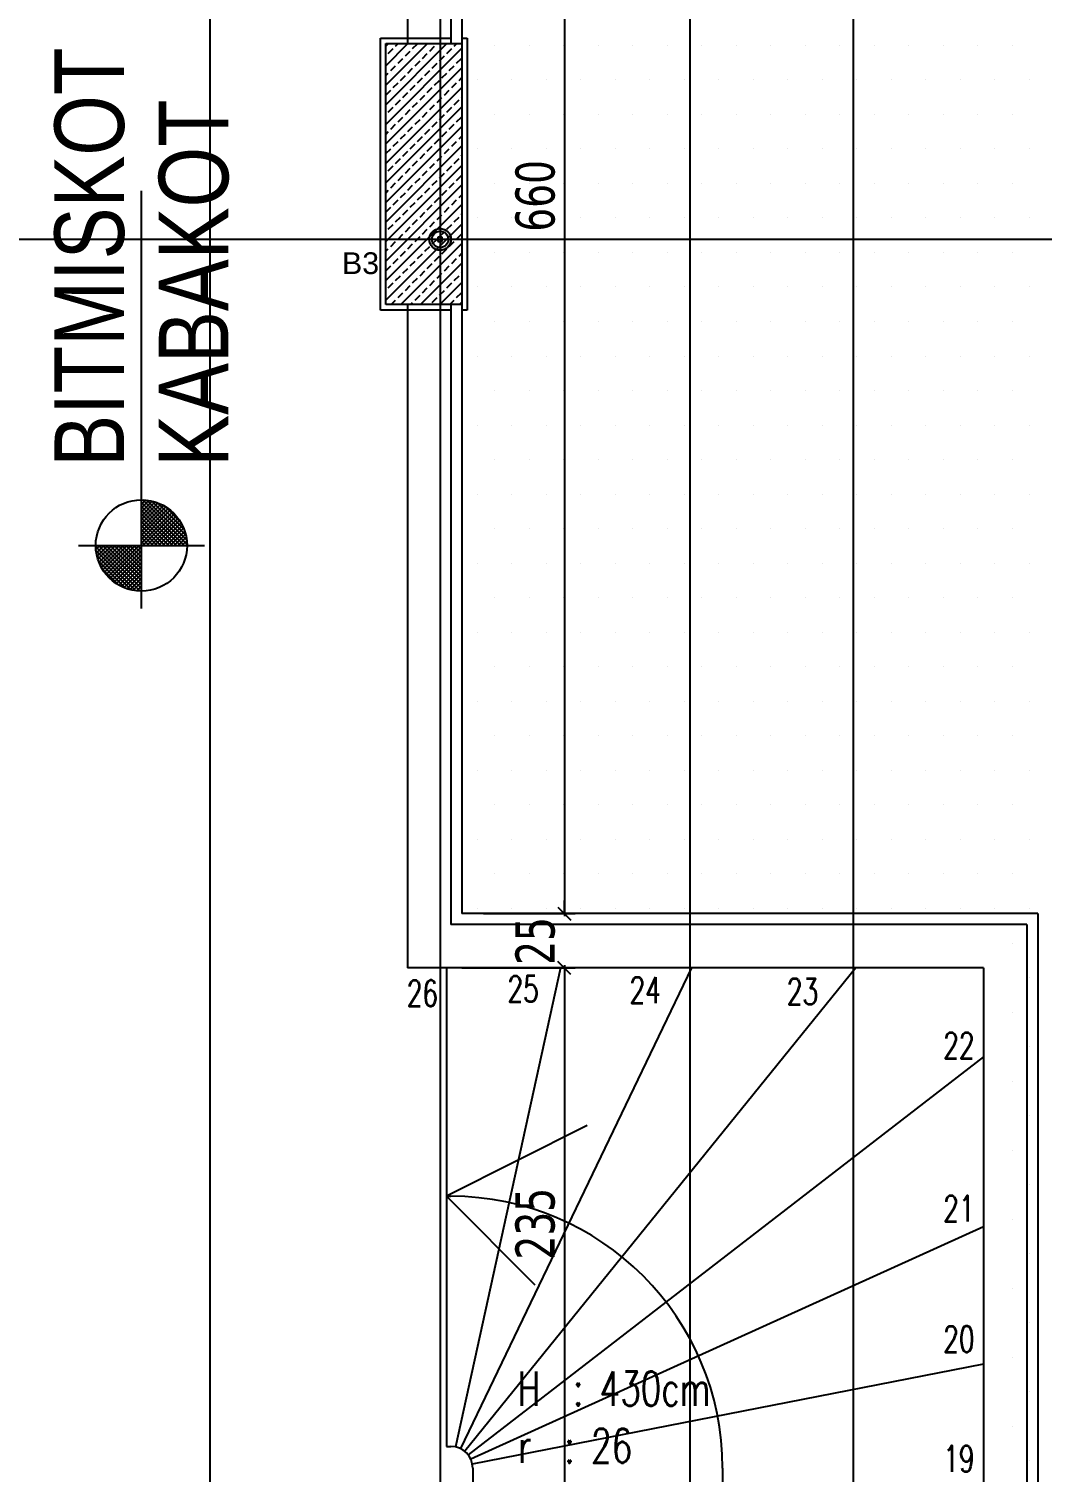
# Model space of a CAD drawing. Header units: millimetres. Extents: x 43168.9 to 43194.6, y -25545.1 to -25543.4.
# Drawn here: x 43175.231 to 43175.3243, y -25544.0973 to -25543.9646 of the extents above; entities that cross this region are included whole.
import ezdxf
from ezdxf.enums import TextEntityAlignment as Align

# ---------------------------------------------------------------- set-up
doc = ezdxf.new("R2010")
doc.units = ezdxf.units.MM
doc.header["$LTSCALE"] = 200
doc.linetypes.add('DASHDOT', pattern=[1, 0.5, -0.25, 0, -0.25])
doc.linetypes.add('DASHDOT2', pattern=[0.5, 0.25, -0.125, 0, -0.125])
for name, color, linetype in [('aks_sgh', 5, 'DASHDOT2'), ('cam_sgh', 1, 'Continuous'), ('gor-4_sgh', 17, 'Continuous'), ('kesitcizgisi_sgh', 22, 'Continuous'), ('kolon-b.a_sgh', 6, 'Continuous'), ('merdi_sgh', 3, 'Continuous'), ('olcuic_sgh', 183, 'Continuous'), ('sembol_sgh', 8, 'Continuous'), ('siva_sgh', 145, 'Continuous'), ('tarama-betonarme_sgh', 223, 'Continuous'), ('tarama-zemin_sgh', 197, 'Continuous'), ('yazi-merdi_sgh', 9, 'Continuous')]:
    doc.layers.add(name, color=color, linetype=linetype)
doc.styles.add('1-200', font='arial.ttf', dxfattribs={"height": 60})
doc.styles.add('dim', font='VERDANA.TTF', dxfattribs={"width": 0.7})
doc.styles.add('text2', font='arial.ttf')
doc.styles.add('text3', font='simplex8.shx', dxfattribs={"width": 0.7})

msp = doc.modelspace()

# ---------------------------------------------------------------- hatches: boundary and pattern name
h = msp.add_hatch(color=256)
edge = h.paths.add_edge_path()
edge.add_arc((43175.26888, -25543.98392), 0.001, 0, 360)
edge = h.paths.add_edge_path(flags=16)
edge.add_arc((43175.26888, -25543.98392), 0.00075, 0, 360)

# ---------------------------------------------------------------- linework, layer by layer
at = {"color": 0}
for p, q in [((43175.24139, -25544.01787), (43175.24139, -25543.97947)), ((43175.23559, -25544.01207), (43175.24719, -25544.01207))]:
    msp.add_line(p, q, dxfattribs=at)
at = {"color": 0, "linetype": 'ByBlock', "lineweight": -2}
for p, q in [((43175.26908, -25543.98372), (43175.26868, -25543.98372)), ((43175.26868, -25543.98372), (43175.26868, -25543.98412)), ((43175.26868, -25543.98412), (43175.26908, -25543.98412)), ((43175.26895, -25543.98385), (43175.26881, -25543.98399)), ((43175.26895, -25543.98399), (43175.26881, -25543.98385)), ((43175.26908, -25543.98412), (43175.26908, -25543.98372)), ((43175.27972, -25544.04532), (43175.28092, -25544.04652)), ((43175.27972, -25544.04532), (43175.28092, -25544.04652)), ((43175.28092, -25544.05152), (43175.27972, -25544.05032)), ((43175.28092, -25544.05152), (43175.27972, -25544.05032))]:
    msp.add_line(p, q, dxfattribs=at)
for p, q in [((43175.24142, -25544.00787), (43175.24139, -25544.0079)), ((43175.24176, -25544.00789), (43175.24139, -25544.00826)), ((43175.24207, -25544.00793), (43175.24139, -25544.00862)), ((43175.24238, -25544.00799), (43175.24139, -25544.00897)), ((43175.24265, -25544.00807), (43175.24139, -25544.00933)), ((43175.24558, -25544.01195), (43175.24151, -25544.00787)), ((43175.24555, -25544.01156), (43175.2419, -25544.0079)), ((43175.24547, -25544.01111), (43175.24233, -25544.00797)), ((43175.24534, -25544.01207), (43175.24139, -25544.00812)), ((43175.24292, -25544.00816), (43175.24139, -25544.00969)), ((43175.24317, -25544.00828), (43175.24139, -25544.01005)), ((43175.24341, -25544.00839), (43175.24139, -25544.01041)), ((43175.24498, -25544.01207), (43175.24139, -25544.00848)), ((43175.24363, -25544.00853), (43175.24139, -25544.01077)), ((43175.24385, -25544.00867), (43175.24139, -25544.01113)), ((43175.24405, -25544.00883), (43175.24139, -25544.01149)), ((43175.24463, -25544.01207), (43175.24139, -25544.00884)), ((43175.24424, -25544.009), (43175.24139, -25544.01185)), ((43175.24427, -25544.01207), (43175.24139, -25544.0092)), ((43175.24443, -25544.00917), (43175.24153, -25544.01207)), ((43175.24459, -25544.00937), (43175.24189, -25544.01207)), ((43175.24532, -25544.01061), (43175.24284, -25544.00813)), ((43175.24499, -25544.00992), (43175.24354, -25544.00847)), ((43175.24391, -25544.01207), (43175.24139, -25544.00955)), ((43175.24355, -25544.01207), (43175.24139, -25544.00991)), ((43175.24319, -25544.01207), (43175.24139, -25544.01027)), ((43175.24283, -25544.01207), (43175.24139, -25544.01063)), ((43175.24476, -25544.00956), (43175.24225, -25544.01207)), ((43175.2449, -25544.00978), (43175.24261, -25544.01207)), ((43175.24504, -25544.01), (43175.24297, -25544.01207)), ((43175.24516, -25544.01024), (43175.24333, -25544.01207)), ((43175.24527, -25544.01049), (43175.24369, -25544.01207)), ((43175.24247, -25544.01207), (43175.24139, -25544.01099)), ((43175.24211, -25544.01207), (43175.24139, -25544.01135)), ((43175.24175, -25544.01207), (43175.24139, -25544.01171)), ((43175.24538, -25544.01074), (43175.24405, -25544.01207)), ((43175.24545, -25544.01103), (43175.2444, -25544.01207)), ((43175.24552, -25544.01132), (43175.24476, -25544.01207)), ((43175.24556, -25544.01163), (43175.24512, -25544.01207)), ((43175.24558, -25544.01197), (43175.24548, -25544.01207)), ((43175.23722, -25544.01207), (43175.23719, -25544.0121)), ((43175.24127, -25544.01626), (43175.2372, -25544.01219)), ((43175.23758, -25544.01207), (43175.23721, -25544.01244)), ((43175.24088, -25544.01623), (43175.23723, -25544.01257)), ((43175.23794, -25544.01207), (43175.23726, -25544.01275)), ((43175.24044, -25544.01614), (43175.2373, -25544.013)), ((43175.2383, -25544.01207), (43175.23731, -25544.01305)), ((43175.23866, -25544.01207), (43175.23739, -25544.01333)), ((43175.24139, -25544.01602), (43175.23744, -25544.01207)), ((43175.23902, -25544.01207), (43175.23749, -25544.0136)), ((43175.23938, -25544.01207), (43175.2376, -25544.01384)), ((43175.23973, -25544.01207), (43175.23771, -25544.01409)), ((43175.24139, -25544.01566), (43175.2378, -25544.01207)), ((43175.24009, -25544.01207), (43175.23785, -25544.01431)), ((43175.24045, -25544.01207), (43175.238, -25544.01453)), ((43175.24081, -25544.01207), (43175.23815, -25544.01473)), ((43175.24139, -25544.0153), (43175.23816, -25544.01207)), ((43175.24117, -25544.01207), (43175.23832, -25544.01492)), ((43175.24139, -25544.01221), (43175.23849, -25544.01511)), ((43175.24139, -25544.01494), (43175.23852, -25544.01207)), ((43175.24139, -25544.01257), (43175.23869, -25544.01527)), ((43175.24139, -25544.01458), (43175.23888, -25544.01207)), ((43175.24139, -25544.01293), (43175.23889, -25544.01543)), ((43175.24139, -25544.01328), (43175.2391, -25544.01558)), ((43175.24139, -25544.01422), (43175.23924, -25544.01207)), ((43175.24139, -25544.01387), (43175.2396, -25544.01207)), ((43175.24139, -25544.01351), (43175.23996, -25544.01207)), ((43175.24139, -25544.01315), (43175.24031, -25544.01207)), ((43175.24139, -25544.01279), (43175.24067, -25544.01207)), ((43175.24139, -25544.01243), (43175.24103, -25544.01207)), ((43175.23993, -25544.016), (43175.23745, -25544.01351)), ((43175.23925, -25544.01567), (43175.23779, -25544.01422)), ((43175.24139, -25544.01364), (43175.23932, -25544.01572)), ((43175.24139, -25544.014), (43175.23956, -25544.01584)), ((43175.24139, -25544.01436), (43175.23981, -25544.01594)), ((43175.24139, -25544.01472), (43175.24006, -25544.01605)), ((43175.24139, -25544.01508), (43175.24035, -25544.01612)), ((43175.24139, -25544.01544), (43175.24064, -25544.01619)), ((43175.24139, -25544.0158), (43175.24096, -25544.01624)), ((43175.24139, -25544.01616), (43175.24129, -25544.01626))]:
    msp.add_line(p, q)
at = {"color": 0, "linetype": 'Continuous', "lineweight": -2}
for radius in [0.001, 0.00075]:
    msp.add_circle((43175.26888, -25543.98392), radius, dxfattribs=at)
at = {"color": 0}
msp.add_circle((43175.24139, -25544.01207), 0.0042, dxfattribs=at)
at = {"layer": 'aks_sgh'}
for p, q in [((43175.26888, -25543.74092), (43175.26888, -25544.60992)), ((43175.30688, -25543.74092), (43175.30688, -25544.60992)), ((43175.80688, -25543.98392), (43175.00488, -25543.98392))]:
    msp.add_line(p, q, dxfattribs=at)
at = {"layer": 'cam_sgh'}
for p, q in [((43175.26988, -25543.91291), (43175.26988, -25543.96592)), ((43175.27088, -25543.91391), (43175.27088, -25544.04592)), ((43175.26988, -25543.98992), (43175.26988, -25544.04692)), ((43175.32388, -25544.04592), (43175.27088, -25544.04592)), ((43175.32388, -25544.04592), (43175.32388, -25544.28092)), ((43175.32288, -25544.04692), (43175.26988, -25544.04692)), ((43175.32288, -25544.04692), (43175.32288, -25544.27992))]:
    msp.add_line(p, q, dxfattribs=at)
at = {"layer": 'gor-4_sgh'}
for p, q in [((43175.26588, -25543.90891), (43175.26588, -25543.96592)), ((43175.26588, -25543.98992), (43175.26588, -25544.05092)), ((43175.31888, -25544.05092), (43175.26588, -25544.05092)), ((43175.31888, -25544.05092), (43175.31888, -25544.27592))]:
    msp.add_line(p, q, dxfattribs=at)
at = {"layer": 'kesitcizgisi_sgh', "linetype": 'DASHDOT'}
msp.add_line((43175.29188, -25544.61379), (43175.29188, -25543.80816), dxfattribs=at)
at = {"layer": 'kolon-b.a_sgh'}
for p, q in [((43175.26388, -25543.96592), (43175.27088, -25543.96592)), ((43175.26388, -25543.98992), (43175.26388, -25543.96592)), ((43175.27088, -25543.96592), (43175.27088, -25543.98992)), ((43175.27088, -25543.98992), (43175.26388, -25543.98992))]:
    msp.add_line(p, q, dxfattribs=at)
at = {"layer": 'merdi_sgh'}
for p, q in [((43175.26946, -25544.05092), (43175.26946, -25544.09492)), ((43175.27996, -25544.05092), (43175.27031, -25544.09497)), ((43175.292, -25544.05092), (43175.27075, -25544.09512)), ((43175.30714, -25544.05092), (43175.27114, -25544.09537)), ((43175.31888, -25544.05909), (43175.27146, -25544.0957)), ((43175.31888, -25544.07474), (43175.2717, -25544.09609)), ((43175.31888, -25544.08737), (43175.27184, -25544.09654)), ((43175.26946, -25544.09492), (43175.26988, -25544.09492)), ((43175.27188, -25544.09692), (43175.27188, -25544.10362))]:
    msp.add_line(p, q, dxfattribs=at)
msp.add_arc((43175.26988, -25544.09692), 0.002, 0, 90, dxfattribs=at)
at = {"layer": 'olcuic_sgh'}
for p, q in [((43175.24769, -25543.87067), (43175.24769, -25544.54617)), ((43175.28032, -25543.91366), (43175.28032, -25544.04617)), ((43175.28032, -25544.04592), (43175.28032, -25544.04472)), ((43175.27288, -25544.04592), (43175.28132, -25544.04592)), ((43175.27288, -25544.04592), (43175.28132, -25544.04592)), ((43175.27088, -25544.05092), (43175.28132, -25544.05092)), ((43175.27088, -25544.05092), (43175.28132, -25544.05092)), ((43175.28032, -25544.05067), (43175.28032, -25544.09817)), ((43175.28032, -25544.05092), (43175.28032, -25544.05212))]:
    msp.add_line(p, q, dxfattribs=at)
at = {"layer": 'sembol_sgh'}
for p, q in [((43175.2824, -25544.0654), (43175.26946, -25544.07192)), ((43175.26946, -25544.07192), (43175.27759, -25544.08005)), ((43175.26946, -25544.07192), (43175.26988, -25544.07192)), ((43175.29488, -25544.09692), (43175.29488, -25544.10362))]:
    msp.add_line(p, q, dxfattribs=at)
msp.add_arc((43175.26988, -25544.09692), 0.025, 0, 90, dxfattribs=at)
at = {"layer": 'siva_sgh'}
for p, q in [((43175.26338, -25543.99042), (43175.26338, -25543.96542)), ((43175.26338, -25543.96542), (43175.26988, -25543.96542)), ((43175.27088, -25543.96542), (43175.27138, -25543.96542)), ((43175.27138, -25543.96542), (43175.27138, -25543.99042)), ((43175.26988, -25543.99042), (43175.26338, -25543.99042)), ((43175.27138, -25543.99042), (43175.27088, -25543.99042))]:
    msp.add_line(p, q, dxfattribs=at)
at = {"layer": 'tarama-betonarme_sgh'}
for p, q in [((43175.26388, -25543.96616), (43175.26412, -25543.96592)), ((43175.26388, -25543.96796), (43175.26592, -25543.96592)), ((43175.26388, -25543.96975), (43175.26771, -25543.96592)), ((43175.26388, -25543.97155), (43175.26951, -25543.96592)), ((43175.26388, -25543.97335), (43175.27088, -25543.96635)), ((43175.26411, -25543.96683), (43175.26456, -25543.96638)), ((43175.26478, -25543.96616), (43175.26502, -25543.96592)), ((43175.26568, -25543.96705), (43175.26613, -25543.96661)), ((43175.26635, -25543.96638), (43175.2668, -25543.96593)), ((43175.26725, -25543.96728), (43175.2677, -25543.96683)), ((43175.26792, -25543.96661), (43175.26837, -25543.96616)), ((43175.2686, -25543.96593), (43175.26861, -25543.96592)), ((43175.2695, -25543.96683), (43175.26995, -25543.96638)), ((43175.27017, -25543.96616), (43175.27041, -25543.96592)), ((43175.26388, -25543.96706), (43175.26388, -25543.96705)), ((43175.26388, -25543.97514), (43175.27088, -25543.96814)), ((43175.26433, -25543.9684), (43175.26478, -25543.96795)), ((43175.26501, -25543.96773), (43175.26546, -25543.96728)), ((43175.2659, -25543.96863), (43175.26635, -25543.96818)), ((43175.26658, -25543.96795), (43175.26703, -25543.9675)), ((43175.26815, -25543.96818), (43175.2686, -25543.96773)), ((43175.26882, -25543.9675), (43175.26927, -25543.96705)), ((43175.26972, -25543.9684), (43175.27017, -25543.96795)), ((43175.27039, -25543.96773), (43175.27084, -25543.96728)), ((43175.26388, -25543.96885), (43175.26411, -25543.96863)), ((43175.26456, -25543.96997), (43175.26501, -25543.96952)), ((43175.26523, -25543.9693), (43175.26568, -25543.96885)), ((43175.2668, -25543.96952), (43175.26725, -25543.96907)), ((43175.26748, -25543.96885), (43175.26792, -25543.9684)), ((43175.26837, -25543.96975), (43175.26882, -25543.9693)), ((43175.26905, -25543.96907), (43175.2695, -25543.96863)), ((43175.26995, -25543.96997), (43175.27039, -25543.96952)), ((43175.27062, -25543.9693), (43175.27088, -25543.96904)), ((43175.26388, -25543.97694), (43175.27088, -25543.96994)), ((43175.26388, -25543.97065), (43175.26433, -25543.9702)), ((43175.26546, -25543.97087), (43175.2659, -25543.97042)), ((43175.26613, -25543.9702), (43175.26658, -25543.96975)), ((43175.26703, -25543.9711), (43175.26748, -25543.97065)), ((43175.2677, -25543.97042), (43175.26815, -25543.96997)), ((43175.2686, -25543.97132), (43175.26905, -25543.97087)), ((43175.26927, -25543.97065), (43175.26972, -25543.9702)), ((43175.27084, -25543.97087), (43175.27088, -25543.97084)), ((43175.26388, -25543.97873), (43175.27088, -25543.97173)), ((43175.26411, -25543.97222), (43175.26456, -25543.97177)), ((43175.26478, -25543.97154), (43175.26523, -25543.9711)), ((43175.26568, -25543.97244), (43175.26613, -25543.97199)), ((43175.26635, -25543.97177), (43175.2668, -25543.97132)), ((43175.26725, -25543.97267), (43175.2677, -25543.97222)), ((43175.26792, -25543.97199), (43175.26837, -25543.97154)), ((43175.2695, -25543.97222), (43175.26995, -25543.97177)), ((43175.27017, -25543.97154), (43175.27062, -25543.9711)), ((43175.26388, -25543.97245), (43175.26388, -25543.97244)), ((43175.26388, -25543.98053), (43175.27088, -25543.97353)), ((43175.26433, -25543.97379), (43175.26478, -25543.97334)), ((43175.26501, -25543.97312), (43175.26546, -25543.97267)), ((43175.2659, -25543.97401), (43175.26635, -25543.97356)), ((43175.26658, -25543.97334), (43175.26703, -25543.97289)), ((43175.26815, -25543.97356), (43175.2686, -25543.97312)), ((43175.26882, -25543.97289), (43175.26927, -25543.97244)), ((43175.26972, -25543.97379), (43175.27017, -25543.97334)), ((43175.27039, -25543.97312), (43175.27084, -25543.97267)), ((43175.26388, -25543.97424), (43175.26411, -25543.97401)), ((43175.26523, -25543.97469), (43175.26568, -25543.97424)), ((43175.2668, -25543.97491), (43175.26725, -25543.97446)), ((43175.26748, -25543.97424), (43175.26792, -25543.97379)), ((43175.26837, -25543.97514), (43175.26882, -25543.97469)), ((43175.26905, -25543.97446), (43175.2695, -25543.97401)), ((43175.27062, -25543.97469), (43175.27088, -25543.97443)), ((43175.26388, -25543.98233), (43175.27088, -25543.97533)), ((43175.26388, -25543.97603), (43175.26433, -25543.97559)), ((43175.26456, -25543.97536), (43175.26501, -25543.97491)), ((43175.26546, -25543.97626), (43175.2659, -25543.97581)), ((43175.26613, -25543.97559), (43175.26658, -25543.97514)), ((43175.26703, -25543.97648), (43175.26748, -25543.97603)), ((43175.2677, -25543.97581), (43175.26815, -25543.97536)), ((43175.26927, -25543.97603), (43175.26972, -25543.97559)), ((43175.26995, -25543.97536), (43175.27039, -25543.97491)), ((43175.27084, -25543.97626), (43175.27088, -25543.97622)), ((43175.26388, -25543.98412), (43175.27088, -25543.97712)), ((43175.26411, -25543.97761), (43175.26456, -25543.97716)), ((43175.26478, -25543.97693), (43175.26523, -25543.97648)), ((43175.26568, -25543.97783), (43175.26613, -25543.97738)), ((43175.26635, -25543.97716), (43175.2668, -25543.97671)), ((43175.26792, -25543.97738), (43175.26837, -25543.97693)), ((43175.2686, -25543.97671), (43175.26905, -25543.97626)), ((43175.2695, -25543.97761), (43175.26995, -25543.97716)), ((43175.27017, -25543.97693), (43175.27062, -25543.97648)), ((43175.26388, -25543.97784), (43175.26388, -25543.97783)), ((43175.26433, -25543.97918), (43175.26478, -25543.97873)), ((43175.26501, -25543.9785), (43175.26546, -25543.97805)), ((43175.26658, -25543.97873), (43175.26703, -25543.97828)), ((43175.26725, -25543.97805), (43175.2677, -25543.97761)), ((43175.26815, -25543.97895), (43175.2686, -25543.9785)), ((43175.26882, -25543.97828), (43175.26927, -25543.97783)), ((43175.26972, -25543.97918), (43175.27017, -25543.97873)), ((43175.27039, -25543.9785), (43175.27084, -25543.97805)), ((43175.26388, -25543.98592), (43175.27088, -25543.97892)), ((43175.26388, -25543.97963), (43175.26411, -25543.9794)), ((43175.26523, -25543.98008), (43175.26568, -25543.97963)), ((43175.2659, -25543.9794), (43175.26635, -25543.97895)), ((43175.2668, -25543.9803), (43175.26725, -25543.97985)), ((43175.26748, -25543.97963), (43175.26792, -25543.97918)), ((43175.26837, -25543.98052), (43175.26882, -25543.98008)), ((43175.26905, -25543.97985), (43175.2695, -25543.9794)), ((43175.27062, -25543.98008), (43175.27088, -25543.97982)), ((43175.26388, -25543.98771), (43175.27088, -25543.98071)), ((43175.26388, -25543.98142), (43175.26433, -25543.98097)), ((43175.26456, -25543.98075), (43175.26501, -25543.9803)), ((43175.26546, -25543.98165), (43175.2659, -25543.9812)), ((43175.26613, -25543.98097), (43175.26658, -25543.98052)), ((43175.26703, -25543.98187), (43175.26748, -25543.98142)), ((43175.2677, -25543.9812), (43175.26815, -25543.98075)), ((43175.26927, -25543.98142), (43175.26972, -25543.98097)), ((43175.26995, -25543.98075), (43175.27039, -25543.9803)), ((43175.26388, -25543.98951), (43175.27088, -25543.98251)), ((43175.26411, -25543.98299), (43175.26456, -25543.98255)), ((43175.26478, -25543.98232), (43175.26523, -25543.98187)), ((43175.26568, -25543.98322), (43175.26613, -25543.98277)), ((43175.26635, -25543.98255), (43175.2668, -25543.9821)), ((43175.26792, -25543.98277), (43175.26837, -25543.98232)), ((43175.2686, -25543.9821), (43175.26905, -25543.98165)), ((43175.2695, -25543.98299), (43175.26995, -25543.98255)), ((43175.27017, -25543.98232), (43175.27062, -25543.98187)), ((43175.27084, -25543.98165), (43175.27088, -25543.98161)), ((43175.26388, -25543.98322), (43175.26388, -25543.98322)), ((43175.26433, -25543.98457), (43175.26478, -25543.98412)), ((43175.26501, -25543.98389), (43175.26546, -25543.98344)), ((43175.26658, -25543.98412), (43175.26703, -25543.98367)), ((43175.26725, -25543.98344), (43175.2677, -25543.98299)), ((43175.26815, -25543.98434), (43175.2686, -25543.98389)), ((43175.26882, -25543.98367), (43175.26927, -25543.98322)), ((43175.26972, -25543.98457), (43175.27017, -25543.98412)), ((43175.27039, -25543.98389), (43175.27084, -25543.98344)), ((43175.26388, -25543.98502), (43175.26411, -25543.98479)), ((43175.26523, -25543.98546), (43175.26568, -25543.98501)), ((43175.26527, -25543.98992), (43175.27088, -25543.98431)), ((43175.2659, -25543.98479), (43175.26635, -25543.98434)), ((43175.2668, -25543.98569), (43175.26725, -25543.98524)), ((43175.26748, -25543.98501), (43175.26792, -25543.98457)), ((43175.26837, -25543.98591), (43175.26882, -25543.98546)), ((43175.26905, -25543.98524), (43175.2695, -25543.98479)), ((43175.27062, -25543.98546), (43175.27088, -25543.9852)), ((43175.26388, -25543.98681), (43175.26433, -25543.98636)), ((43175.26456, -25543.98614), (43175.26501, -25543.98569)), ((43175.26546, -25543.98704), (43175.2659, -25543.98659)), ((43175.26613, -25543.98636), (43175.26658, -25543.98591)), ((43175.26703, -25543.98726), (43175.26748, -25543.98681)), ((43175.26706, -25543.98992), (43175.27088, -25543.9861)), ((43175.2677, -25543.98659), (43175.26815, -25543.98614)), ((43175.26927, -25543.98681), (43175.26972, -25543.98636)), ((43175.26995, -25543.98614), (43175.27039, -25543.98569)), ((43175.26411, -25543.98838), (43175.26456, -25543.98793)), ((43175.26478, -25543.98771), (43175.26523, -25543.98726)), ((43175.26568, -25543.98861), (43175.26613, -25543.98816)), ((43175.26635, -25543.98793), (43175.2668, -25543.98748)), ((43175.26792, -25543.98816), (43175.26837, -25543.98771)), ((43175.2686, -25543.98748), (43175.26905, -25543.98704)), ((43175.26886, -25543.98992), (43175.27088, -25543.9879)), ((43175.2695, -25543.98838), (43175.26995, -25543.98793)), ((43175.27017, -25543.98771), (43175.27062, -25543.98726)), ((43175.27084, -25543.98704), (43175.27088, -25543.987)), ((43175.26388, -25543.98861), (43175.26388, -25543.98861)), ((43175.26501, -25543.98928), (43175.26546, -25543.98883)), ((43175.26658, -25543.9895), (43175.26703, -25543.98906)), ((43175.26725, -25543.98883), (43175.2677, -25543.98838)), ((43175.26815, -25543.98973), (43175.2686, -25543.98928)), ((43175.26882, -25543.98906), (43175.26927, -25543.98861)), ((43175.27039, -25543.98928), (43175.27084, -25543.98883)), ((43175.26437, -25543.98992), (43175.26478, -25543.9895)), ((43175.26616, -25543.98992), (43175.26635, -25543.98973)), ((43175.26976, -25543.98992), (43175.27017, -25543.9895)), ((43175.27065, -25543.98992), (43175.27088, -25543.98969))]:
    msp.add_line(p, q, dxfattribs=at)
at = {"layer": 'tarama-zemin_sgh'}
for p, q in [((43175.27389, -25543.96608), (43175.27389, -25543.96608)), ((43175.27706, -25543.96608), (43175.27706, -25543.96608)), ((43175.28024, -25543.96608), (43175.28024, -25543.96608)), ((43175.28341, -25543.96608), (43175.28341, -25543.96608)), ((43175.28659, -25543.96608), (43175.28659, -25543.96608)), ((43175.28976, -25543.96608), (43175.28976, -25543.96608)), ((43175.29294, -25543.96608), (43175.29294, -25543.96608)), ((43175.29611, -25543.96608), (43175.29611, -25543.96608)), ((43175.29929, -25543.96608), (43175.29929, -25543.96608)), ((43175.30246, -25543.96608), (43175.30246, -25543.96608)), ((43175.30564, -25543.96608), (43175.30564, -25543.96608)), ((43175.30881, -25543.96608), (43175.30881, -25543.96608)), ((43175.31199, -25543.96608), (43175.31199, -25543.96608)), ((43175.31516, -25543.96608), (43175.31516, -25543.96608)), ((43175.31834, -25543.96608), (43175.31834, -25543.96608)), ((43175.32151, -25543.96608), (43175.32151, -25543.96608)), ((43175.2723, -25543.96925), (43175.2723, -25543.96925)), ((43175.27547, -25543.96925), (43175.27547, -25543.96925)), ((43175.27865, -25543.96925), (43175.27865, -25543.96925)), ((43175.28182, -25543.96925), (43175.28182, -25543.96925)), ((43175.285, -25543.96925), (43175.285, -25543.96925)), ((43175.28817, -25543.96925), (43175.28817, -25543.96925)), ((43175.29135, -25543.96925), (43175.29135, -25543.96925)), ((43175.29452, -25543.96925), (43175.29452, -25543.96925)), ((43175.2977, -25543.96925), (43175.2977, -25543.96925)), ((43175.30087, -25543.96925), (43175.30087, -25543.96925)), ((43175.30405, -25543.96925), (43175.30405, -25543.96925)), ((43175.30722, -25543.96925), (43175.30722, -25543.96925)), ((43175.3104, -25543.96925), (43175.3104, -25543.96925)), ((43175.31357, -25543.96925), (43175.31357, -25543.96925)), ((43175.31675, -25543.96925), (43175.31675, -25543.96925)), ((43175.31992, -25543.96925), (43175.31992, -25543.96925)), ((43175.3231, -25543.96925), (43175.3231, -25543.96925)), ((43175.27389, -25543.97243), (43175.27389, -25543.97243)), ((43175.27706, -25543.97243), (43175.27706, -25543.97243)), ((43175.28024, -25543.97243), (43175.28024, -25543.97243)), ((43175.28341, -25543.97243), (43175.28341, -25543.97243)), ((43175.28659, -25543.97243), (43175.28659, -25543.97243)), ((43175.28976, -25543.97243), (43175.28976, -25543.97243)), ((43175.29294, -25543.97243), (43175.29294, -25543.97243)), ((43175.29611, -25543.97243), (43175.29611, -25543.97243)), ((43175.29929, -25543.97243), (43175.29929, -25543.97243)), ((43175.30246, -25543.97243), (43175.30246, -25543.97243)), ((43175.30564, -25543.97243), (43175.30564, -25543.97243)), ((43175.30881, -25543.97243), (43175.30881, -25543.97243)), ((43175.31199, -25543.97243), (43175.31199, -25543.97243)), ((43175.31516, -25543.97243), (43175.31516, -25543.97243)), ((43175.31834, -25543.97243), (43175.31834, -25543.97243)), ((43175.32151, -25543.97243), (43175.32151, -25543.97243)), ((43175.2723, -25543.9756), (43175.2723, -25543.9756)), ((43175.27547, -25543.9756), (43175.27547, -25543.9756)), ((43175.27865, -25543.9756), (43175.27865, -25543.9756)), ((43175.28182, -25543.9756), (43175.28182, -25543.9756)), ((43175.285, -25543.9756), (43175.285, -25543.9756)), ((43175.28817, -25543.9756), (43175.28817, -25543.9756)), ((43175.29135, -25543.9756), (43175.29135, -25543.9756)), ((43175.29452, -25543.9756), (43175.29452, -25543.9756)), ((43175.2977, -25543.9756), (43175.2977, -25543.9756)), ((43175.30087, -25543.9756), (43175.30087, -25543.9756)), ((43175.30405, -25543.9756), (43175.30405, -25543.9756)), ((43175.30722, -25543.9756), (43175.30722, -25543.9756)), ((43175.3104, -25543.9756), (43175.3104, -25543.9756)), ((43175.31357, -25543.9756), (43175.31357, -25543.9756)), ((43175.31675, -25543.9756), (43175.31675, -25543.9756)), ((43175.31992, -25543.9756), (43175.31992, -25543.9756)), ((43175.3231, -25543.9756), (43175.3231, -25543.9756)), ((43175.27389, -25543.97878), (43175.27389, -25543.97878)), ((43175.27706, -25543.97878), (43175.27706, -25543.97878)), ((43175.28024, -25543.97878), (43175.28024, -25543.97878)), ((43175.28341, -25543.97878), (43175.28341, -25543.97878)), ((43175.28659, -25543.97878), (43175.28659, -25543.97878)), ((43175.28976, -25543.97878), (43175.28976, -25543.97878)), ((43175.29294, -25543.97878), (43175.29294, -25543.97878)), ((43175.29611, -25543.97878), (43175.29611, -25543.97878)), ((43175.29929, -25543.97878), (43175.29929, -25543.97878)), ((43175.30246, -25543.97878), (43175.30246, -25543.97878)), ((43175.30564, -25543.97878), (43175.30564, -25543.97878)), ((43175.30881, -25543.97878), (43175.30881, -25543.97878)), ((43175.31199, -25543.97878), (43175.31199, -25543.97878)), ((43175.31516, -25543.97878), (43175.31516, -25543.97878)), ((43175.31834, -25543.97878), (43175.31834, -25543.97878)), ((43175.32151, -25543.97878), (43175.32151, -25543.97878)), ((43175.2723, -25543.98195), (43175.2723, -25543.98195)), ((43175.27547, -25543.98195), (43175.27547, -25543.98195)), ((43175.27865, -25543.98195), (43175.27865, -25543.98195)), ((43175.28182, -25543.98195), (43175.28182, -25543.98195)), ((43175.285, -25543.98195), (43175.285, -25543.98195)), ((43175.28817, -25543.98195), (43175.28817, -25543.98195)), ((43175.29135, -25543.98195), (43175.29135, -25543.98195)), ((43175.29452, -25543.98195), (43175.29452, -25543.98195)), ((43175.2977, -25543.98195), (43175.2977, -25543.98195)), ((43175.30087, -25543.98195), (43175.30087, -25543.98195)), ((43175.30405, -25543.98195), (43175.30405, -25543.98195)), ((43175.30722, -25543.98195), (43175.30722, -25543.98195)), ((43175.3104, -25543.98195), (43175.3104, -25543.98195)), ((43175.31357, -25543.98195), (43175.31357, -25543.98195)), ((43175.31675, -25543.98195), (43175.31675, -25543.98195)), ((43175.31992, -25543.98195), (43175.31992, -25543.98195)), ((43175.3231, -25543.98195), (43175.3231, -25543.98195)), ((43175.27389, -25543.98513), (43175.27389, -25543.98513)), ((43175.27706, -25543.98513), (43175.27706, -25543.98513)), ((43175.28024, -25543.98513), (43175.28024, -25543.98513)), ((43175.28341, -25543.98513), (43175.28341, -25543.98513)), ((43175.28659, -25543.98513), (43175.28659, -25543.98513)), ((43175.28976, -25543.98513), (43175.28976, -25543.98513)), ((43175.29294, -25543.98513), (43175.29294, -25543.98513)), ((43175.29611, -25543.98513), (43175.29611, -25543.98513)), ((43175.29929, -25543.98513), (43175.29929, -25543.98513)), ((43175.30246, -25543.98513), (43175.30246, -25543.98513)), ((43175.30564, -25543.98513), (43175.30564, -25543.98513)), ((43175.30881, -25543.98513), (43175.30881, -25543.98513)), ((43175.31199, -25543.98513), (43175.31199, -25543.98513)), ((43175.31516, -25543.98513), (43175.31516, -25543.98513)), ((43175.31834, -25543.98513), (43175.31834, -25543.98513)), ((43175.32151, -25543.98513), (43175.32151, -25543.98513)), ((43175.2723, -25543.9883), (43175.2723, -25543.9883)), ((43175.27547, -25543.9883), (43175.27547, -25543.9883)), ((43175.27865, -25543.9883), (43175.27865, -25543.9883)), ((43175.28182, -25543.9883), (43175.28182, -25543.9883)), ((43175.285, -25543.9883), (43175.285, -25543.9883)), ((43175.28817, -25543.9883), (43175.28817, -25543.9883)), ((43175.29135, -25543.9883), (43175.29135, -25543.9883)), ((43175.29452, -25543.9883), (43175.29452, -25543.9883)), ((43175.2977, -25543.9883), (43175.2977, -25543.9883)), ((43175.30087, -25543.9883), (43175.30087, -25543.9883)), ((43175.30405, -25543.9883), (43175.30405, -25543.9883)), ((43175.30722, -25543.9883), (43175.30722, -25543.9883)), ((43175.3104, -25543.9883), (43175.3104, -25543.9883)), ((43175.31357, -25543.9883), (43175.31357, -25543.9883)), ((43175.31675, -25543.9883), (43175.31675, -25543.9883)), ((43175.31992, -25543.9883), (43175.31992, -25543.9883)), ((43175.3231, -25543.9883), (43175.3231, -25543.9883)), ((43175.27389, -25543.99148), (43175.27389, -25543.99148)), ((43175.27706, -25543.99148), (43175.27706, -25543.99148)), ((43175.28024, -25543.99148), (43175.28024, -25543.99148)), ((43175.28341, -25543.99148), (43175.28341, -25543.99148)), ((43175.28659, -25543.99148), (43175.28659, -25543.99148)), ((43175.28976, -25543.99148), (43175.28976, -25543.99148)), ((43175.29294, -25543.99148), (43175.29294, -25543.99148)), ((43175.29611, -25543.99148), (43175.29611, -25543.99148)), ((43175.29929, -25543.99148), (43175.29929, -25543.99148)), ((43175.30246, -25543.99148), (43175.30246, -25543.99148)), ((43175.30564, -25543.99148), (43175.30564, -25543.99148)), ((43175.30881, -25543.99148), (43175.30881, -25543.99148)), ((43175.31199, -25543.99148), (43175.31199, -25543.99148)), ((43175.31516, -25543.99148), (43175.31516, -25543.99148)), ((43175.31834, -25543.99148), (43175.31834, -25543.99148)), ((43175.32151, -25543.99148), (43175.32151, -25543.99148)), ((43175.2723, -25543.99465), (43175.2723, -25543.99465)), ((43175.27547, -25543.99465), (43175.27547, -25543.99465)), ((43175.27865, -25543.99465), (43175.27865, -25543.99465)), ((43175.28182, -25543.99465), (43175.28182, -25543.99465)), ((43175.285, -25543.99465), (43175.285, -25543.99465)), ((43175.28817, -25543.99465), (43175.28817, -25543.99465)), ((43175.29135, -25543.99465), (43175.29135, -25543.99465)), ((43175.29452, -25543.99465), (43175.29452, -25543.99465)), ((43175.2977, -25543.99465), (43175.2977, -25543.99465)), ((43175.30087, -25543.99465), (43175.30087, -25543.99465)), ((43175.30405, -25543.99465), (43175.30405, -25543.99465)), ((43175.30722, -25543.99465), (43175.30722, -25543.99465)), ((43175.3104, -25543.99465), (43175.3104, -25543.99465)), ((43175.31357, -25543.99465), (43175.31357, -25543.99465)), ((43175.31675, -25543.99465), (43175.31675, -25543.99465)), ((43175.31992, -25543.99465), (43175.31992, -25543.99465)), ((43175.3231, -25543.99465), (43175.3231, -25543.99465)), ((43175.27389, -25543.99783), (43175.27389, -25543.99783)), ((43175.27706, -25543.99783), (43175.27706, -25543.99783)), ((43175.28024, -25543.99783), (43175.28024, -25543.99783)), ((43175.28341, -25543.99783), (43175.28341, -25543.99783)), ((43175.28659, -25543.99783), (43175.28659, -25543.99783)), ((43175.28976, -25543.99783), (43175.28976, -25543.99783)), ((43175.29294, -25543.99783), (43175.29294, -25543.99783)), ((43175.29611, -25543.99783), (43175.29611, -25543.99783)), ((43175.29929, -25543.99783), (43175.29929, -25543.99783)), ((43175.30246, -25543.99783), (43175.30246, -25543.99783)), ((43175.30564, -25543.99783), (43175.30564, -25543.99783)), ((43175.30881, -25543.99783), (43175.30881, -25543.99783)), ((43175.31199, -25543.99783), (43175.31199, -25543.99783)), ((43175.31516, -25543.99783), (43175.31516, -25543.99783)), ((43175.31834, -25543.99783), (43175.31834, -25543.99783)), ((43175.32151, -25543.99783), (43175.32151, -25543.99783)), ((43175.2723, -25544.001), (43175.2723, -25544.001)), ((43175.27547, -25544.001), (43175.27547, -25544.001)), ((43175.27865, -25544.001), (43175.27865, -25544.001)), ((43175.28182, -25544.001), (43175.28182, -25544.001)), ((43175.285, -25544.001), (43175.285, -25544.001)), ((43175.28817, -25544.001), (43175.28817, -25544.001)), ((43175.29135, -25544.001), (43175.29135, -25544.001)), ((43175.29452, -25544.001), (43175.29452, -25544.001)), ((43175.2977, -25544.001), (43175.2977, -25544.001)), ((43175.30087, -25544.001), (43175.30087, -25544.001)), ((43175.30405, -25544.001), (43175.30405, -25544.001)), ((43175.30722, -25544.001), (43175.30722, -25544.001)), ((43175.3104, -25544.001), (43175.3104, -25544.001)), ((43175.31357, -25544.001), (43175.31357, -25544.001)), ((43175.31675, -25544.001), (43175.31675, -25544.001)), ((43175.31992, -25544.001), (43175.31992, -25544.001)), ((43175.3231, -25544.001), (43175.3231, -25544.001)), ((43175.27389, -25544.00418), (43175.27389, -25544.00418)), ((43175.27706, -25544.00418), (43175.27706, -25544.00418)), ((43175.28024, -25544.00418), (43175.28024, -25544.00418)), ((43175.28341, -25544.00418), (43175.28341, -25544.00418)), ((43175.28659, -25544.00418), (43175.28659, -25544.00418)), ((43175.28976, -25544.00418), (43175.28976, -25544.00418)), ((43175.29294, -25544.00418), (43175.29294, -25544.00418)), ((43175.29611, -25544.00418), (43175.29611, -25544.00418)), ((43175.29929, -25544.00418), (43175.29929, -25544.00418)), ((43175.30246, -25544.00418), (43175.30246, -25544.00418)), ((43175.30564, -25544.00418), (43175.30564, -25544.00418)), ((43175.30881, -25544.00418), (43175.30881, -25544.00418)), ((43175.31199, -25544.00418), (43175.31199, -25544.00418)), ((43175.31516, -25544.00418), (43175.31516, -25544.00418)), ((43175.31834, -25544.00418), (43175.31834, -25544.00418)), ((43175.32151, -25544.00418), (43175.32151, -25544.00418)), ((43175.2723, -25544.00735), (43175.2723, -25544.00735)), ((43175.27547, -25544.00735), (43175.27547, -25544.00735)), ((43175.27865, -25544.00735), (43175.27865, -25544.00735)), ((43175.28182, -25544.00735), (43175.28182, -25544.00735)), ((43175.285, -25544.00735), (43175.285, -25544.00735)), ((43175.28817, -25544.00735), (43175.28817, -25544.00735)), ((43175.29135, -25544.00735), (43175.29135, -25544.00735)), ((43175.29452, -25544.00735), (43175.29452, -25544.00735)), ((43175.2977, -25544.00735), (43175.2977, -25544.00735)), ((43175.30087, -25544.00735), (43175.30087, -25544.00735)), ((43175.30405, -25544.00735), (43175.30405, -25544.00735)), ((43175.30722, -25544.00735), (43175.30722, -25544.00735)), ((43175.3104, -25544.00735), (43175.3104, -25544.00735)), ((43175.31357, -25544.00735), (43175.31357, -25544.00735)), ((43175.31675, -25544.00735), (43175.31675, -25544.00735)), ((43175.31992, -25544.00735), (43175.31992, -25544.00735)), ((43175.3231, -25544.00735), (43175.3231, -25544.00735)), ((43175.27389, -25544.01053), (43175.27389, -25544.01053)), ((43175.27706, -25544.01053), (43175.27706, -25544.01053)), ((43175.28024, -25544.01053), (43175.28024, -25544.01053)), ((43175.28341, -25544.01053), (43175.28341, -25544.01053)), ((43175.28659, -25544.01053), (43175.28659, -25544.01053)), ((43175.28976, -25544.01053), (43175.28976, -25544.01053)), ((43175.29294, -25544.01053), (43175.29294, -25544.01053)), ((43175.29611, -25544.01053), (43175.29611, -25544.01053)), ((43175.29929, -25544.01053), (43175.29929, -25544.01053)), ((43175.30246, -25544.01053), (43175.30246, -25544.01053)), ((43175.30564, -25544.01053), (43175.30564, -25544.01053)), ((43175.30881, -25544.01053), (43175.30881, -25544.01053)), ((43175.31199, -25544.01053), (43175.31199, -25544.01053)), ((43175.31516, -25544.01053), (43175.31516, -25544.01053)), ((43175.31834, -25544.01053), (43175.31834, -25544.01053)), ((43175.32151, -25544.01053), (43175.32151, -25544.01053)), ((43175.2723, -25544.0137), (43175.2723, -25544.0137)), ((43175.27547, -25544.0137), (43175.27547, -25544.0137)), ((43175.27865, -25544.0137), (43175.27865, -25544.0137)), ((43175.28182, -25544.0137), (43175.28182, -25544.0137)), ((43175.285, -25544.0137), (43175.285, -25544.0137)), ((43175.28817, -25544.0137), (43175.28817, -25544.0137)), ((43175.29135, -25544.0137), (43175.29135, -25544.0137)), ((43175.29452, -25544.0137), (43175.29452, -25544.0137)), ((43175.2977, -25544.0137), (43175.2977, -25544.0137)), ((43175.30087, -25544.0137), (43175.30087, -25544.0137)), ((43175.30405, -25544.0137), (43175.30405, -25544.0137)), ((43175.30722, -25544.0137), (43175.30722, -25544.0137)), ((43175.3104, -25544.0137), (43175.3104, -25544.0137)), ((43175.31357, -25544.0137), (43175.31357, -25544.0137)), ((43175.31675, -25544.0137), (43175.31675, -25544.0137)), ((43175.31992, -25544.0137), (43175.31992, -25544.0137)), ((43175.3231, -25544.0137), (43175.3231, -25544.0137)), ((43175.27389, -25544.01688), (43175.27389, -25544.01688)), ((43175.27706, -25544.01688), (43175.27706, -25544.01688)), ((43175.28024, -25544.01688), (43175.28024, -25544.01688)), ((43175.28341, -25544.01688), (43175.28341, -25544.01688)), ((43175.28659, -25544.01688), (43175.28659, -25544.01688)), ((43175.28976, -25544.01688), (43175.28976, -25544.01688)), ((43175.29294, -25544.01688), (43175.29294, -25544.01688)), ((43175.29611, -25544.01688), (43175.29611, -25544.01688)), ((43175.29929, -25544.01688), (43175.29929, -25544.01688)), ((43175.30246, -25544.01688), (43175.30246, -25544.01688)), ((43175.30564, -25544.01688), (43175.30564, -25544.01688)), ((43175.30881, -25544.01688), (43175.30881, -25544.01688)), ((43175.31199, -25544.01688), (43175.31199, -25544.01688)), ((43175.31516, -25544.01688), (43175.31516, -25544.01688)), ((43175.31834, -25544.01688), (43175.31834, -25544.01688)), ((43175.32151, -25544.01688), (43175.32151, -25544.01688)), ((43175.2723, -25544.02005), (43175.2723, -25544.02005)), ((43175.27547, -25544.02005), (43175.27547, -25544.02005)), ((43175.27865, -25544.02005), (43175.27865, -25544.02005)), ((43175.28182, -25544.02005), (43175.28182, -25544.02005)), ((43175.285, -25544.02005), (43175.285, -25544.02005)), ((43175.28817, -25544.02005), (43175.28817, -25544.02005)), ((43175.29135, -25544.02005), (43175.29135, -25544.02005)), ((43175.29452, -25544.02005), (43175.29452, -25544.02005)), ((43175.2977, -25544.02005), (43175.2977, -25544.02005)), ((43175.30087, -25544.02005), (43175.30087, -25544.02005)), ((43175.30405, -25544.02005), (43175.30405, -25544.02005)), ((43175.30722, -25544.02005), (43175.30722, -25544.02005)), ((43175.3104, -25544.02005), (43175.3104, -25544.02005)), ((43175.31357, -25544.02005), (43175.31357, -25544.02005)), ((43175.31675, -25544.02005), (43175.31675, -25544.02005)), ((43175.31992, -25544.02005), (43175.31992, -25544.02005)), ((43175.3231, -25544.02005), (43175.3231, -25544.02005)), ((43175.27389, -25544.02323), (43175.27389, -25544.02323)), ((43175.27706, -25544.02323), (43175.27706, -25544.02323)), ((43175.28024, -25544.02323), (43175.28024, -25544.02323)), ((43175.28341, -25544.02323), (43175.28341, -25544.02323)), ((43175.28659, -25544.02323), (43175.28659, -25544.02323)), ((43175.28976, -25544.02323), (43175.28976, -25544.02323)), ((43175.29294, -25544.02323), (43175.29294, -25544.02323)), ((43175.29611, -25544.02323), (43175.29611, -25544.02323)), ((43175.29929, -25544.02323), (43175.29929, -25544.02323)), ((43175.30246, -25544.02323), (43175.30246, -25544.02323)), ((43175.30564, -25544.02323), (43175.30564, -25544.02323)), ((43175.30881, -25544.02323), (43175.30881, -25544.02323)), ((43175.31199, -25544.02323), (43175.31199, -25544.02323)), ((43175.31516, -25544.02323), (43175.31516, -25544.02323)), ((43175.31834, -25544.02323), (43175.31834, -25544.02323)), ((43175.32151, -25544.02323), (43175.32151, -25544.02323)), ((43175.2723, -25544.0264), (43175.2723, -25544.0264)), ((43175.27547, -25544.0264), (43175.27547, -25544.0264)), ((43175.27865, -25544.0264), (43175.27865, -25544.0264)), ((43175.28182, -25544.0264), (43175.28182, -25544.0264)), ((43175.285, -25544.0264), (43175.285, -25544.0264)), ((43175.28817, -25544.0264), (43175.28817, -25544.0264)), ((43175.29135, -25544.0264), (43175.29135, -25544.0264)), ((43175.29452, -25544.0264), (43175.29452, -25544.0264)), ((43175.2977, -25544.0264), (43175.2977, -25544.0264)), ((43175.30087, -25544.0264), (43175.30087, -25544.0264)), ((43175.30405, -25544.0264), (43175.30405, -25544.0264)), ((43175.30722, -25544.0264), (43175.30722, -25544.0264)), ((43175.3104, -25544.0264), (43175.3104, -25544.0264)), ((43175.31357, -25544.0264), (43175.31357, -25544.0264)), ((43175.31675, -25544.0264), (43175.31675, -25544.0264)), ((43175.31992, -25544.0264), (43175.31992, -25544.0264)), ((43175.3231, -25544.0264), (43175.3231, -25544.0264)), ((43175.27389, -25544.02958), (43175.27389, -25544.02958)), ((43175.27706, -25544.02958), (43175.27706, -25544.02958)), ((43175.28024, -25544.02958), (43175.28024, -25544.02958)), ((43175.28341, -25544.02958), (43175.28341, -25544.02958)), ((43175.28659, -25544.02958), (43175.28659, -25544.02958)), ((43175.28976, -25544.02958), (43175.28976, -25544.02958)), ((43175.29294, -25544.02958), (43175.29294, -25544.02958)), ((43175.29611, -25544.02958), (43175.29611, -25544.02958)), ((43175.29929, -25544.02958), (43175.29929, -25544.02958)), ((43175.30246, -25544.02958), (43175.30246, -25544.02958)), ((43175.30564, -25544.02958), (43175.30564, -25544.02958)), ((43175.30881, -25544.02958), (43175.30881, -25544.02958)), ((43175.31199, -25544.02958), (43175.31199, -25544.02958)), ((43175.31516, -25544.02958), (43175.31516, -25544.02958)), ((43175.31834, -25544.02958), (43175.31834, -25544.02958)), ((43175.32151, -25544.02958), (43175.32151, -25544.02958)), ((43175.2723, -25544.03275), (43175.2723, -25544.03275)), ((43175.27547, -25544.03275), (43175.27547, -25544.03275)), ((43175.27865, -25544.03275), (43175.27865, -25544.03275)), ((43175.28182, -25544.03275), (43175.28182, -25544.03275)), ((43175.285, -25544.03275), (43175.285, -25544.03275)), ((43175.28817, -25544.03275), (43175.28817, -25544.03275)), ((43175.29135, -25544.03275), (43175.29135, -25544.03275)), ((43175.29452, -25544.03275), (43175.29452, -25544.03275)), ((43175.2977, -25544.03275), (43175.2977, -25544.03275)), ((43175.30087, -25544.03275), (43175.30087, -25544.03275)), ((43175.30405, -25544.03275), (43175.30405, -25544.03275)), ((43175.30722, -25544.03275), (43175.30722, -25544.03275)), ((43175.3104, -25544.03275), (43175.3104, -25544.03275)), ((43175.31357, -25544.03275), (43175.31357, -25544.03275)), ((43175.31675, -25544.03275), (43175.31675, -25544.03275)), ((43175.31992, -25544.03275), (43175.31992, -25544.03275)), ((43175.3231, -25544.03275), (43175.3231, -25544.03275)), ((43175.27389, -25544.03593), (43175.27389, -25544.03593)), ((43175.27706, -25544.03593), (43175.27706, -25544.03593)), ((43175.28024, -25544.03593), (43175.28024, -25544.03593)), ((43175.28341, -25544.03593), (43175.28341, -25544.03593)), ((43175.28659, -25544.03593), (43175.28659, -25544.03593)), ((43175.28976, -25544.03593), (43175.28976, -25544.03593)), ((43175.29294, -25544.03593), (43175.29294, -25544.03593)), ((43175.29611, -25544.03593), (43175.29611, -25544.03593)), ((43175.29929, -25544.03593), (43175.29929, -25544.03593)), ((43175.30246, -25544.03593), (43175.30246, -25544.03593)), ((43175.30564, -25544.03593), (43175.30564, -25544.03593)), ((43175.30881, -25544.03593), (43175.30881, -25544.03593)), ((43175.31199, -25544.03593), (43175.31199, -25544.03593)), ((43175.31516, -25544.03593), (43175.31516, -25544.03593)), ((43175.31834, -25544.03593), (43175.31834, -25544.03593)), ((43175.32151, -25544.03593), (43175.32151, -25544.03593)), ((43175.2723, -25544.0391), (43175.2723, -25544.0391)), ((43175.27547, -25544.0391), (43175.27547, -25544.0391)), ((43175.27865, -25544.0391), (43175.27865, -25544.0391)), ((43175.28182, -25544.0391), (43175.28182, -25544.0391)), ((43175.285, -25544.0391), (43175.285, -25544.0391)), ((43175.28817, -25544.0391), (43175.28817, -25544.0391)), ((43175.29135, -25544.0391), (43175.29135, -25544.0391)), ((43175.29452, -25544.0391), (43175.29452, -25544.0391)), ((43175.2977, -25544.0391), (43175.2977, -25544.0391)), ((43175.30087, -25544.0391), (43175.30087, -25544.0391)), ((43175.30405, -25544.0391), (43175.30405, -25544.0391)), ((43175.30722, -25544.0391), (43175.30722, -25544.0391)), ((43175.3104, -25544.0391), (43175.3104, -25544.0391)), ((43175.31357, -25544.0391), (43175.31357, -25544.0391)), ((43175.31675, -25544.0391), (43175.31675, -25544.0391)), ((43175.31992, -25544.0391), (43175.31992, -25544.0391)), ((43175.3231, -25544.0391), (43175.3231, -25544.0391)), ((43175.27389, -25544.04228), (43175.27389, -25544.04228)), ((43175.27706, -25544.04228), (43175.27706, -25544.04228)), ((43175.28024, -25544.04228), (43175.28024, -25544.04228)), ((43175.28341, -25544.04228), (43175.28341, -25544.04228)), ((43175.28659, -25544.04228), (43175.28659, -25544.04228)), ((43175.28976, -25544.04228), (43175.28976, -25544.04228)), ((43175.29294, -25544.04228), (43175.29294, -25544.04228)), ((43175.29611, -25544.04228), (43175.29611, -25544.04228)), ((43175.29929, -25544.04228), (43175.29929, -25544.04228)), ((43175.30246, -25544.04228), (43175.30246, -25544.04228)), ((43175.30564, -25544.04228), (43175.30564, -25544.04228)), ((43175.30881, -25544.04228), (43175.30881, -25544.04228)), ((43175.31199, -25544.04228), (43175.31199, -25544.04228)), ((43175.31516, -25544.04228), (43175.31516, -25544.04228)), ((43175.31834, -25544.04228), (43175.31834, -25544.04228)), ((43175.32151, -25544.04228), (43175.32151, -25544.04228)), ((43175.2723, -25544.04545), (43175.2723, -25544.04545)), ((43175.27547, -25544.04545), (43175.27547, -25544.04545)), ((43175.27865, -25544.04545), (43175.27865, -25544.04545)), ((43175.28182, -25544.04545), (43175.28182, -25544.04545)), ((43175.285, -25544.04545), (43175.285, -25544.04545)), ((43175.28817, -25544.04545), (43175.28817, -25544.04545)), ((43175.29135, -25544.04545), (43175.29135, -25544.04545)), ((43175.29452, -25544.04545), (43175.29452, -25544.04545)), ((43175.2977, -25544.04545), (43175.2977, -25544.04545)), ((43175.30087, -25544.04545), (43175.30087, -25544.04545)), ((43175.30405, -25544.04545), (43175.30405, -25544.04545)), ((43175.30722, -25544.04545), (43175.30722, -25544.04545)), ((43175.3104, -25544.04545), (43175.3104, -25544.04545)), ((43175.31357, -25544.04545), (43175.31357, -25544.04545)), ((43175.31675, -25544.04545), (43175.31675, -25544.04545)), ((43175.31992, -25544.04545), (43175.31992, -25544.04545)), ((43175.3231, -25544.04545), (43175.3231, -25544.04545)), ((43175.32151, -25544.04863), (43175.32151, -25544.04863)), ((43175.3231, -25544.0518), (43175.3231, -25544.0518)), ((43175.32151, -25544.05498), (43175.32151, -25544.05498)), ((43175.3231, -25544.05815), (43175.3231, -25544.05815)), ((43175.32151, -25544.06133), (43175.32151, -25544.06133)), ((43175.3231, -25544.0645), (43175.3231, -25544.0645)), ((43175.32151, -25544.06768), (43175.32151, -25544.06768)), ((43175.3231, -25544.07085), (43175.3231, -25544.07085)), ((43175.32151, -25544.07403), (43175.32151, -25544.07403)), ((43175.3231, -25544.0772), (43175.3231, -25544.0772)), ((43175.32151, -25544.08038), (43175.32151, -25544.08038)), ((43175.3231, -25544.08355), (43175.3231, -25544.08355)), ((43175.32151, -25544.08673), (43175.32151, -25544.08673)), ((43175.3231, -25544.0899), (43175.3231, -25544.0899)), ((43175.32151, -25544.09308), (43175.32151, -25544.09308)), ((43175.3231, -25544.09625), (43175.3231, -25544.09625))]:
    msp.add_line(p, q, dxfattribs=at)

# ---------------------------------------------------------------- texts
at = {"color": 0, "style": 'text2', "width": 0.8}
for tag, p, s in [('BITMISKOT', (43175.23979, -25544.00483), '+0,10'), ('KABAKOT', (43175.24939, -25544.00483), '±0,00')]:
    msp.add_attdef(tag, p, s, height=0.0064, rotation=90, dxfattribs=at)
at = {"layer": 'aks_sgh', "style": '1-200'}
msp.add_text('B3', height=0.002, rotation=0, dxfattribs=at).set_placement((43175.25985, -25543.98711))
at = {"layer": 'olcuic_sgh', "color": 2, "style": 'dim', "width": 0.7}
for s, p in [('660', (43175.27941, -25543.98322)), ('25', (43175.27941, -25544.05064)), ('235', (43175.27941, -25544.07774))]:
    msp.add_text(s, height=0.0036, rotation=90, dxfattribs=at).set_placement(p)
at = {"layer": 'yazi-merdi_sgh', "style": 'text3', "width": 0.7}
for s, p in [('25', (43175.27796, -25544.05405)), ('24', (43175.28919, -25544.05416)), ('26', (43175.26869, -25544.05445)), ('23', (43175.30367, -25544.05428)), ('22', (43175.31806, -25544.05925)), ('21', (43175.31806, -25544.07425)), ('20', (43175.31806, -25544.08625)), ('19', (43175.31806, -25544.09725))]:
    msp.add_text(s, height=0.0024, dxfattribs=at).set_placement(p, align=Align.RIGHT)
for s, p in [('H  : 430cm', (43175.27601, -25544.09118)), ('r  : 26', (43175.27606, -25544.09644))]:
    msp.add_text(s, height=0.00315, dxfattribs=at).set_placement(p)

doc.saveas('drawing.dxf')
